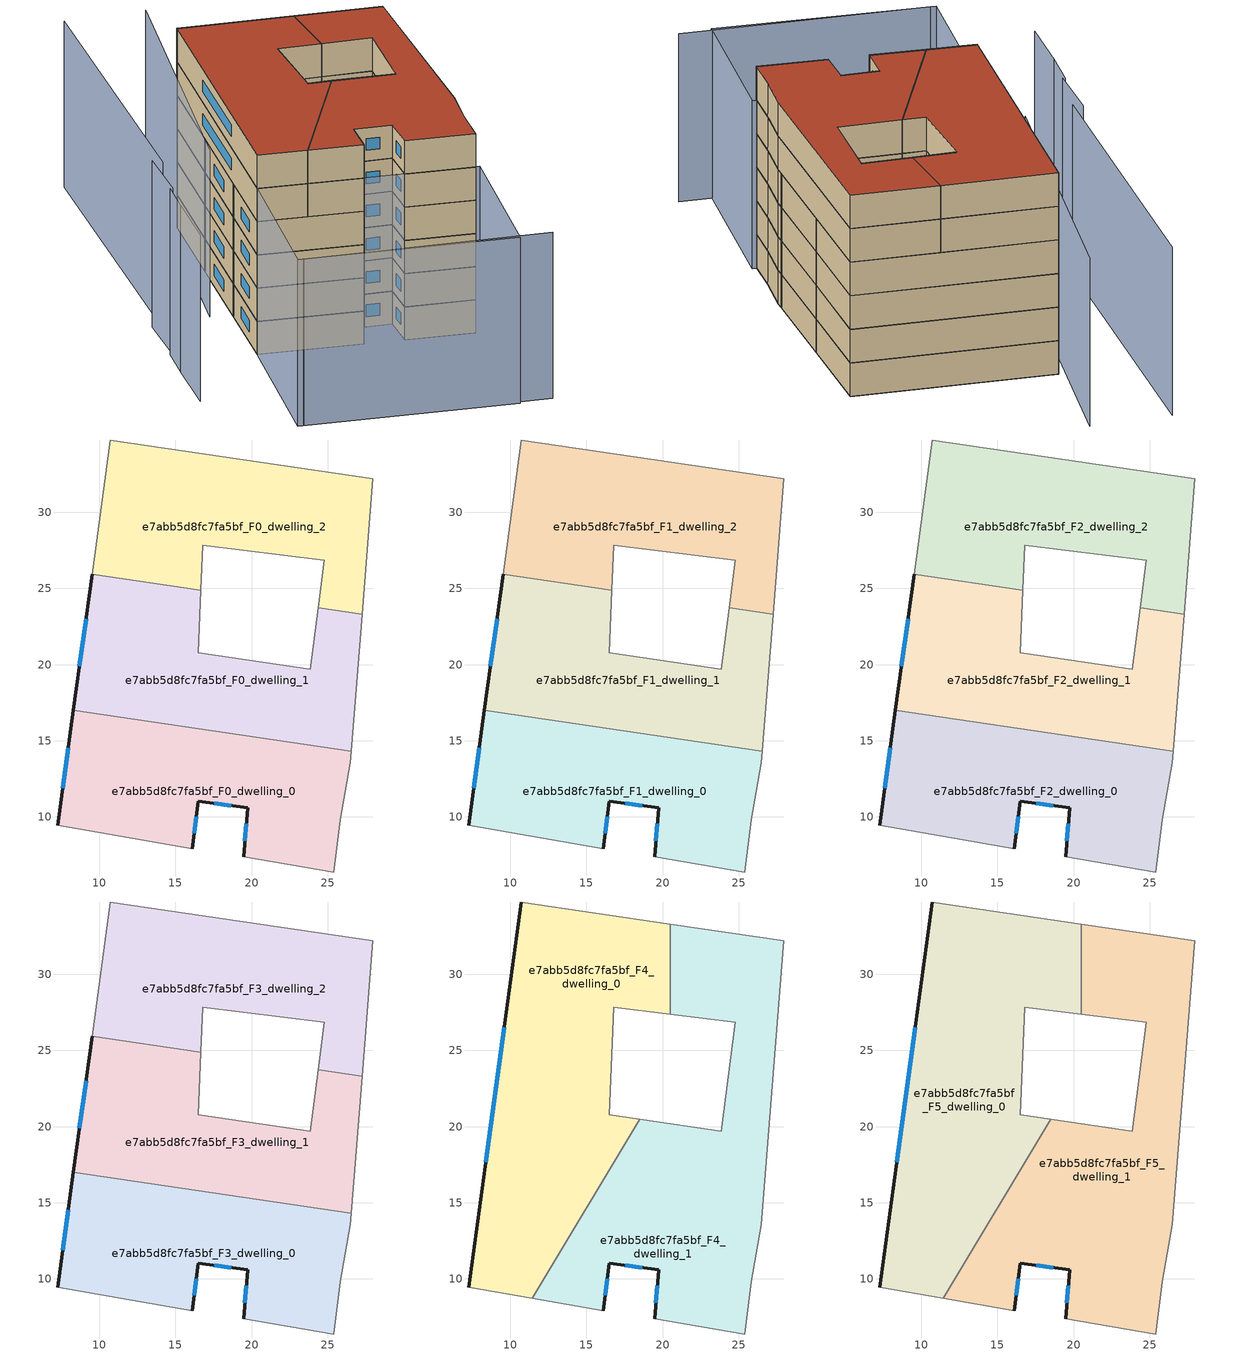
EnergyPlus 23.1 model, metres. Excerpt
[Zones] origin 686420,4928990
e7abb5d8fc7fa5bf_F0_dwelling_0
 floor ground (EU_floor_Construction): 25.39,6.38 25.82,9.81 26.48,13.57 26.54,14.3 8.3,16.99 7.27,9.44 16.11,7.92 16.49,11.03 19.74,10.6 19.49,7.37 z0
 wall outside (EU_wall_Construction): 7.27,9.44 8.3,16.99 / 19.49,7.37 19.74,10.6 16.49,11.03 16.11,7.92 z0:3
 wall adiabatic (EU_wall_Construction): 26.54,14.3 26.48,13.57 25.82,9.81 25.39,6.38 19.49,7.37 / 16.11,7.92 7.27,9.44 z0:3
 wall to e7abb5d8fc7fa5bf_F0_dwelling_1 (EU_wall_Construction): 8.3,16.99 26.53,14.3 z0:3
 window (EU_Window_Construction): 7.6,11.9 7.97,14.53 / 19.57,8.42 19.66,9.55 / 18.68,10.74 17.54,10.89 / 16.36,10.02 16.23,8.93 z0.98:2.02
e7abb5d8fc7fa5bf_F0_dwelling_1
 floor ground (EU_floor_Construction): 26.54,14.3 27.26,23.32 24.37,23.74 23.86,19.7 16.51,20.78 16.68,24.88 9.53,25.93 8.3,16.99 z0
 wall outside (EU_wall_Construction): 8.3,16.99 9.53,25.93 z0:3
 wall adiabatic (EU_wall_Construction): 27.26,23.32 26.54,14.3 / 16.68,24.88 16.51,20.78 23.86,19.7 24.37,23.74 27.26,23.31 z0:3
 wall to e7abb5d8fc7fa5bf_F0_dwelling_2 (EU_wall_Construction): 9.53,25.93 16.68,24.88 z0:3
 window (EU_Window_Construction): 8.7,19.9 9.13,23.03 z0.98:2.02
e7abb5d8fc7fa5bf_F0_dwelling_2
 floor ground (EU_floor_Construction): 27.26,23.32 27.97,32.19 10.74,34.75 9.53,25.93 16.68,24.88 16.8,27.84 24.77,26.84 24.37,23.74 z0
 wall adiabatic (EU_wall_Construction): 9.53,25.93 10.74,34.75 27.97,32.19 27.26,23.32 24.37,23.74 24.77,26.84 16.8,27.84 16.68,24.88 z0:3
e7abb5d8fc7fa5bf_F1_dwelling_0
 floor to e7abb5d8fc7fa5bf_F0_dwelling_0 (EU_floor_Construction): 25.39,6.38 25.82,9.81 26.48,13.57 26.53,14.3 8.3,16.99 7.27,9.44 16.11,7.92 16.49,11.03 19.74,10.6 19.49,7.37 z3
 wall outside (EU_wall_Construction): 7.27,9.44 8.3,16.99 / 19.49,7.37 19.74,10.6 16.49,11.03 16.11,7.92 z3:6
 wall adiabatic (EU_wall_Construction): 26.54,14.3 26.48,13.57 25.82,9.81 25.39,6.38 19.49,7.37 / 16.11,7.92 7.27,9.44 z3:6
 wall to e7abb5d8fc7fa5bf_F1_dwelling_1 (EU_wall_Construction): 8.3,16.99 26.53,14.3 z3:6
 window (EU_Window_Construction): 7.6,11.9 7.97,14.53 / 19.57,8.42 19.66,9.55 / 18.68,10.74 17.54,10.89 / 16.36,10.02 16.23,8.93 z3.98:5.02
e7abb5d8fc7fa5bf_F1_dwelling_1
 floor to e7abb5d8fc7fa5bf_F0_dwelling_1 (EU_floor_Construction): 26.53,14.3 27.26,23.32 24.37,23.74 23.86,19.7 16.51,20.78 16.68,24.88 9.53,25.93 8.3,16.99 z3
 wall outside (EU_wall_Construction): 8.3,16.99 9.53,25.93 z3:6
 wall adiabatic (EU_wall_Construction): 27.26,23.32 26.54,14.3 / 16.68,24.88 16.51,20.78 23.86,19.7 24.37,23.74 27.26,23.31 z3:6
 wall to e7abb5d8fc7fa5bf_F1_dwelling_2 (EU_wall_Construction): 9.53,25.93 16.68,24.88 z3:6
 window (EU_Window_Construction): 8.7,19.9 9.13,23.03 z3.98:5.02
e7abb5d8fc7fa5bf_F1_dwelling_2
 floor to e7abb5d8fc7fa5bf_F0_dwelling_2 (EU_floor_Construction): 27.26,23.32 27.97,32.19 10.74,34.75 9.53,25.93 16.68,24.88 16.8,27.84 24.77,26.84 24.37,23.74 z3
 wall adiabatic (EU_wall_Construction): 9.53,25.93 10.74,34.75 27.97,32.19 27.26,23.32 24.37,23.74 24.77,26.84 16.8,27.84 16.68,24.88 z3:6
e7abb5d8fc7fa5bf_F2_dwelling_0
 floor to e7abb5d8fc7fa5bf_F1_dwelling_0 (EU_floor_Construction): 25.39,6.38 25.82,9.81 26.48,13.57 26.53,14.3 8.3,16.99 7.27,9.44 16.11,7.92 16.49,11.03 19.74,10.6 19.49,7.37 z6
 wall outside (EU_wall_Construction): 7.27,9.44 8.3,16.99 / 19.49,7.37 19.74,10.6 16.49,11.03 16.11,7.92 z6:9
 wall adiabatic (EU_wall_Construction): 26.54,14.3 26.48,13.57 25.82,9.81 25.39,6.38 19.49,7.37 / 16.11,7.92 7.27,9.44 z6:9
 wall to e7abb5d8fc7fa5bf_F2_dwelling_1 (EU_wall_Construction): 8.3,16.99 26.53,14.3 z6:9
 window (EU_Window_Construction): 7.6,11.9 7.97,14.53 / 19.57,8.42 19.66,9.55 / 18.68,10.74 17.54,10.89 / 16.36,10.02 16.23,8.93 z6.98:8.02
e7abb5d8fc7fa5bf_F2_dwelling_1
 floor to e7abb5d8fc7fa5bf_F1_dwelling_1 (EU_floor_Construction): 26.53,14.3 27.26,23.32 24.37,23.74 23.86,19.7 16.51,20.78 16.68,24.88 9.53,25.93 8.3,16.99 z6
 wall outside (EU_wall_Construction): 8.3,16.99 9.53,25.93 z6:9
 wall adiabatic (EU_wall_Construction): 27.26,23.32 26.54,14.3 / 16.68,24.88 16.51,20.78 23.86,19.7 24.37,23.74 27.26,23.31 z6:9
 wall to e7abb5d8fc7fa5bf_F2_dwelling_2 (EU_wall_Construction): 9.53,25.93 16.68,24.88 z6:9
 window (EU_Window_Construction): 8.7,19.9 9.13,23.03 z6.98:8.02
e7abb5d8fc7fa5bf_F2_dwelling_2
 floor to e7abb5d8fc7fa5bf_F1_dwelling_2 (EU_floor_Construction): 27.26,23.32 27.97,32.19 10.74,34.75 9.53,25.93 16.68,24.88 16.8,27.84 24.77,26.84 24.37,23.74 z6
 wall adiabatic (EU_wall_Construction): 9.53,25.93 10.74,34.75 27.97,32.19 27.26,23.32 24.37,23.74 24.77,26.84 16.8,27.84 16.68,24.88 z6:9
e7abb5d8fc7fa5bf_F3_dwelling_0
 floor to e7abb5d8fc7fa5bf_F2_dwelling_0 (EU_floor_Construction): 25.39,6.38 25.82,9.81 26.48,13.57 26.53,14.3 8.3,16.99 7.27,9.44 16.11,7.92 16.49,11.03 19.74,10.6 19.49,7.37 z9
 wall outside (EU_wall_Construction): 7.27,9.44 8.3,16.99 / 19.49,7.37 19.74,10.6 16.49,11.03 16.11,7.92 z9:12
 wall adiabatic (EU_wall_Construction): 26.54,14.3 26.48,13.57 25.82,9.81 25.39,6.38 19.49,7.37 / 16.11,7.92 7.27,9.44 z9:12
 wall to e7abb5d8fc7fa5bf_F3_dwelling_1 (EU_wall_Construction): 8.3,16.99 26.53,14.3 z9:12
 window (EU_Window_Construction): 7.6,11.9 7.97,14.53 / 19.57,8.42 19.66,9.55 / 18.68,10.74 17.54,10.89 / 16.36,10.02 16.23,8.93 z9.98:11.02
e7abb5d8fc7fa5bf_F3_dwelling_1
 floor to e7abb5d8fc7fa5bf_F2_dwelling_1 (EU_floor_Construction): 26.53,14.3 27.26,23.32 24.37,23.74 23.86,19.7 16.51,20.78 16.68,24.88 9.53,25.93 8.3,16.99 z9
 wall outside (EU_wall_Construction): 8.3,16.99 9.53,25.93 z9:12
 wall adiabatic (EU_wall_Construction): 27.26,23.32 26.54,14.3 / 16.68,24.88 16.51,20.78 23.86,19.7 24.37,23.74 27.26,23.31 z9:12
 wall to e7abb5d8fc7fa5bf_F3_dwelling_2 (EU_wall_Construction): 9.53,25.93 16.68,24.88 z9:12
 window (EU_Window_Construction): 8.7,19.9 9.13,23.03 z9.98:11.02
e7abb5d8fc7fa5bf_F3_dwelling_2
 floor to e7abb5d8fc7fa5bf_F2_dwelling_2 (EU_floor_Construction): 27.26,23.32 27.97,32.19 10.74,34.75 9.53,25.93 16.68,24.88 16.8,27.84 24.77,26.84 24.37,23.74 z9
 wall adiabatic (EU_wall_Construction): 9.53,25.93 10.74,34.75 27.97,32.19 27.26,23.32 24.37,23.74 24.77,26.84 16.8,27.84 16.68,24.88 z9:12
e7abb5d8fc7fa5bf_F4_dwelling_0
 floor to e7abb5d8fc7fa5bf_F3_dwelling_0 (EU_floor_Construction): 11.44,8.72 15.74,15.89 8.3,16.99 7.27,9.44 z12
 floor to e7abb5d8fc7fa5bf_F3_dwelling_1 (EU_floor_Construction): 15.74,15.89 18.49,20.49 16.51,20.78 16.68,24.88 9.53,25.93 8.3,16.99 z12
 floor to e7abb5d8fc7fa5bf_F3_dwelling_2 (EU_floor_Construction): 20.5,27.38 20.5,33.3 10.74,34.75 9.53,25.93 16.68,24.88 16.8,27.84 z12
 wall outside (EU_wall_Construction): 7.27,9.44 10.74,34.75 z12:15
 wall adiabatic (EU_wall_Construction): 10.74,34.75 20.5,33.3 / 20.5,27.38 16.8,27.84 16.51,20.78 18.49,20.49 / 11.44,8.72 7.27,9.44 z12:15
 wall to e7abb5d8fc7fa5bf_F4_dwelling_1 (EU_wall_Construction): 20.5,33.3 20.5,27.38 / 18.49,20.49 11.44,8.72 z12:15
 window (EU_Window_Construction): 8.4,17.67 9.61,26.52 z12.98:14.02
e7abb5d8fc7fa5bf_F4_dwelling_1
 floor to e7abb5d8fc7fa5bf_F3_dwelling_0 (EU_floor_Construction): 25.39,6.38 25.82,9.81 26.48,13.57 26.53,14.3 15.74,15.89 11.44,8.72 16.11,7.92 16.49,11.03 19.74,10.6 19.49,7.37 z12
 floor to e7abb5d8fc7fa5bf_F3_dwelling_1 (EU_floor_Construction): 26.53,14.3 27.26,23.32 24.37,23.74 23.86,19.7 18.49,20.49 15.74,15.89 z12
 floor to e7abb5d8fc7fa5bf_F3_dwelling_2 (EU_floor_Construction): 27.26,23.32 27.97,32.19 20.5,33.3 20.5,27.38 24.77,26.84 24.37,23.74 z12
 wall outside (EU_wall_Construction): 19.49,7.37 19.74,10.6 16.49,11.03 16.11,7.92 z12:15
 wall adiabatic (EU_wall_Construction): 16.11,7.92 11.44,8.72 / 18.49,20.49 23.86,19.7 24.77,26.84 20.5,27.38 / 20.5,33.3 27.97,32.19 26.48,13.57 25.82,9.81 25.39,6.38 19.49,7.37 z12:15
 window (EU_Window_Construction): 16.36,10.02 16.23,8.93 / 19.57,8.42 19.66,9.55 / 18.68,10.74 17.54,10.89 z12.98:14.02
e7abb5d8fc7fa5bf_F5_dwelling_0
 floor to e7abb5d8fc7fa5bf_F4_dwelling_0 (EU_floor_Construction): 11.44,8.72 18.49,20.49 16.51,20.78 16.8,27.84 20.5,27.38 20.5,33.3 10.74,34.75 7.27,9.44 z15
 wall outside (EU_wall_Construction): 7.27,9.44 10.74,34.75 z15:18
 wall adiabatic (EU_wall_Construction): 10.74,34.75 20.5,33.3 / 20.5,27.38 16.8,27.84 16.51,20.78 18.49,20.49 / 11.44,8.72 7.27,9.44 z15:18
 wall to e7abb5d8fc7fa5bf_F5_dwelling_1 (EU_wall_Construction): 20.5,33.3 20.5,27.38 / 18.49,20.49 11.44,8.72 z15:18
 window (EU_Window_Construction): 8.4,17.67 9.61,26.52 z15.98:17.02
 roof outside (EU_roof_Construction): 20.5,33.3 20.5,27.38 16.8,27.84 16.51,20.78 18.49,20.49 11.44,8.72 7.27,9.44 10.74,34.75 z18
e7abb5d8fc7fa5bf_F5_dwelling_1
 floor to e7abb5d8fc7fa5bf_F4_dwelling_1 (EU_floor_Construction): 25.39,6.38 25.82,9.81 26.48,13.57 27.97,32.19 20.5,33.3 20.5,27.38 24.77,26.84 23.86,19.7 18.49,20.49 11.44,8.72 16.11,7.92 16.49,11.03 19.74,10.6 19.49,7.37 z15
 wall outside (EU_wall_Construction): 19.49,7.37 19.74,10.6 16.49,11.03 16.11,7.92 z15:18
 wall adiabatic (EU_wall_Construction): 16.11,7.92 11.44,8.72 / 18.49,20.49 23.86,19.7 24.77,26.84 20.5,27.38 / 20.5,33.3 27.97,32.19 26.48,13.57 25.82,9.81 25.39,6.38 19.49,7.37 z15:18
 window (EU_Window_Construction): 16.36,10.02 16.23,8.93 / 19.57,8.42 19.66,9.55 / 18.68,10.74 17.54,10.89 z15.98:17.02
 roof outside (EU_roof_Construction): 27.97,32.19 26.48,13.57 25.82,9.81 25.39,6.38 19.49,7.37 19.74,10.6 16.49,11.03 16.11,7.92 11.44,8.72 18.49,20.49 23.86,19.7 24.77,26.84 20.5,27.38 20.5,33.3 z18
shading: 5.49,-4.67 26.29,-7.71 / 0.19,8.76 -0.51,2.94 / 0.7,12.21 0.15,8.44 / 1.42,17.73 0.92,12.2 / 6.54,17.75 12.24,44.9 / 5.29,45.53 2.13,17.18 / 23.48,-7.59 4.99,-4.59 / 4.99,-4.59 7.27,9.44 / 7.27,9.44 25.76,6.44 / 25.76,6.44 23.48,-7.59 z0:15
[Building]
EU S2 Campaign: North Axis=0; Terrain=City; Solar Distribution=FullExterior
[Site:Location]
Bologna: Latitude=44.5; Longitude=11.25; Time Zone=1; Elevation=37
[SizingPeriod:WeatherFileDays]
AnnualSizingPeriod: Begin Month=1; Begin Day of Month=1; End Month=12; End Day of Month=31; Day of Week for Start Day=Monday; Use Weather File Daylight Saving Period=No; Use Weather File Rain and Snow Indicators=No
[MATERIAL]
EU_InternalMass_Material: Roughness=MediumRough; Thickness=0.1; Conductivity=1; Density=1800; Specific Heat=900; Thermal Absorptance=0.9; Solar Absorptance=0.7; Visible Absorptance=0.7
[MATERIAL:NOMASS] Roughness=MediumRough; Thermal Absorptance=0.9; Solar Absorptance=0.7; Visible Absorptance=0.7
Name | Thermal Resistance
EU_wall_NoMass | 0.905828
EU_roof_NoMass | 0.37593
EU_floor_NoMass | 0.67114
[WINDOWMATERIAL:SIMPLEGLAZINGSYSTEM]
EU_Window_SimpleGlazing: UFactor=4.52486; Solar Heat Gain Coefficient=0.85; Visible Transmittance=0.85
[CONSTRUCTION]
EU_wall_Construction: EU_wall_NoMass
EU_roof_Construction: EU_roof_NoMass
EU_floor_Construction: EU_floor_NoMass
EU_InternalMass_Construction: EU_InternalMass_Material
EU_Window_Construction: EU_Window_SimpleGlazing
[ZONE] Type=1; Multiplier=1; Ceiling Height=autocalculate; Floor Area=autocalculate; Part of Total Floor Area=Yes
Name | Volume
e7abb5d8fc7fa5bf_F0_dwelling_0 | 399.233
e7abb5d8fc7fa5bf_F1_dwelling_0; e7abb5d8fc7fa5bf_F2_dwelling_0; e7abb5d8fc7fa5bf_F3_dwelling_0 | 399.235
e7abb5d8fc7fa5bf_F4_dwelling_0 | 598.867
e7abb5d8fc7fa5bf_F5_dwelling_0 | 598.873
e7abb5d8fc7fa5bf_F0_dwelling_1 | 399.247
e7abb5d8fc7fa5bf_F1_dwelling_1; e7abb5d8fc7fa5bf_F2_dwelling_1; e7abb5d8fc7fa5bf_F3_dwelling_1 | 399.245
e7abb5d8fc7fa5bf_F4_dwelling_1 | 598.833
e7abb5d8fc7fa5bf_F5_dwelling_1 | 598.844
e7abb5d8fc7fa5bf_F0_dwelling_2 | 399.237
e7abb5d8fc7fa5bf_F1_dwelling_2; e7abb5d8fc7fa5bf_F2_dwelling_2; e7abb5d8fc7fa5bf_F3_dwelling_2 | 399.238
[INTERNALMASS] Construction=EU_InternalMass_Construction
Name | Zone or ZoneList | Surface Area
e7abb5d8fc7fa5bf_F0_dwelling_0_EU_InternalMass | e7abb5d8fc7fa5bf_F0_dwelling_0 | 133.078
e7abb5d8fc7fa5bf_F0_dwelling_1_EU_InternalMass | e7abb5d8fc7fa5bf_F0_dwelling_1 | 133.082
e7abb5d8fc7fa5bf_F0_dwelling_2_EU_InternalMass | e7abb5d8fc7fa5bf_F0_dwelling_2 | 133.079
e7abb5d8fc7fa5bf_F1_dwelling_0_EU_InternalMass | e7abb5d8fc7fa5bf_F1_dwelling_0 | 133.078
e7abb5d8fc7fa5bf_F1_dwelling_1_EU_InternalMass | e7abb5d8fc7fa5bf_F1_dwelling_1 | 133.082
e7abb5d8fc7fa5bf_F1_dwelling_2_EU_InternalMass | e7abb5d8fc7fa5bf_F1_dwelling_2 | 133.079
e7abb5d8fc7fa5bf_F2_dwelling_0_EU_InternalMass | e7abb5d8fc7fa5bf_F2_dwelling_0 | 133.078
e7abb5d8fc7fa5bf_F2_dwelling_1_EU_InternalMass | e7abb5d8fc7fa5bf_F2_dwelling_1 | 133.082
e7abb5d8fc7fa5bf_F2_dwelling_2_EU_InternalMass | e7abb5d8fc7fa5bf_F2_dwelling_2 | 133.079
e7abb5d8fc7fa5bf_F3_dwelling_0_EU_InternalMass | e7abb5d8fc7fa5bf_F3_dwelling_0 | 133.078
e7abb5d8fc7fa5bf_F3_dwelling_1_EU_InternalMass | e7abb5d8fc7fa5bf_F3_dwelling_1 | 133.082
e7abb5d8fc7fa5bf_F3_dwelling_2_EU_InternalMass | e7abb5d8fc7fa5bf_F3_dwelling_2 | 133.079
e7abb5d8fc7fa5bf_F4_dwelling_0_EU_InternalMass | e7abb5d8fc7fa5bf_F4_dwelling_0 | 199.624
e7abb5d8fc7fa5bf_F4_dwelling_1_EU_InternalMass | e7abb5d8fc7fa5bf_F4_dwelling_1 | 199.614
e7abb5d8fc7fa5bf_F5_dwelling_0_EU_InternalMass | e7abb5d8fc7fa5bf_F5_dwelling_0 | 199.624
e7abb5d8fc7fa5bf_F5_dwelling_1_EU_InternalMass | e7abb5d8fc7fa5bf_F5_dwelling_1 | 199.614
[OTHEREQUIPMENT] Fuel Type=Electricity; Design Level Calculation Method=Watts/Area; Power per Zone Floor Area=1; Fraction Latent=0; Fraction Radiant=0; Fraction Lost=0; Carbon Dioxide Generation Rate=0; EndUse Subcategory=EU_Step8_InternalGains
Name | Zone or ZoneList or Space or SpaceList | Schedule
EU_Step8_InternalGain_e7abb5d8fc7fa5bf_F0_dwelling_0_f000 | e7abb5d8fc7fa5bf_F0_dwelling_0 | EU_Step8_GainSchedule_e7abb5d8fc7fa5bf_F0_dwelling_0_f000
EU_Step8_InternalGain_e7abb5d8fc7fa5bf_F0_dwelling_1_f000 | e7abb5d8fc7fa5bf_F0_dwelling_1 | EU_Step8_GainSchedule_e7abb5d8fc7fa5bf_F0_dwelling_1_f000
EU_Step8_InternalGain_e7abb5d8fc7fa5bf_F0_dwelling_2_f000 | e7abb5d8fc7fa5bf_F0_dwelling_2 | EU_Step8_GainSchedule_e7abb5d8fc7fa5bf_F0_dwelling_2_f000
EU_Step8_InternalGain_e7abb5d8fc7fa5bf_F1_dwelling_0_f000 | e7abb5d8fc7fa5bf_F1_dwelling_0 | EU_Step8_GainSchedule_e7abb5d8fc7fa5bf_F1_dwelling_0_f000
EU_Step8_InternalGain_e7abb5d8fc7fa5bf_F1_dwelling_1_f000 | e7abb5d8fc7fa5bf_F1_dwelling_1 | EU_Step8_GainSchedule_e7abb5d8fc7fa5bf_F1_dwelling_1_f000
EU_Step8_InternalGain_e7abb5d8fc7fa5bf_F1_dwelling_2_f000 | e7abb5d8fc7fa5bf_F1_dwelling_2 | EU_Step8_GainSchedule_e7abb5d8fc7fa5bf_F1_dwelling_2_f000
EU_Step8_InternalGain_e7abb5d8fc7fa5bf_F2_dwelling_0_f000 | e7abb5d8fc7fa5bf_F2_dwelling_0 | EU_Step8_GainSchedule_e7abb5d8fc7fa5bf_F2_dwelling_0_f000
EU_Step8_InternalGain_e7abb5d8fc7fa5bf_F2_dwelling_1_f000 | e7abb5d8fc7fa5bf_F2_dwelling_1 | EU_Step8_GainSchedule_e7abb5d8fc7fa5bf_F2_dwelling_1_f000
EU_Step8_InternalGain_e7abb5d8fc7fa5bf_F2_dwelling_2_f000 | e7abb5d8fc7fa5bf_F2_dwelling_2 | EU_Step8_GainSchedule_e7abb5d8fc7fa5bf_F2_dwelling_2_f000
EU_Step8_InternalGain_e7abb5d8fc7fa5bf_F3_dwelling_0_f000 | e7abb5d8fc7fa5bf_F3_dwelling_0 | EU_Step8_GainSchedule_e7abb5d8fc7fa5bf_F3_dwelling_0_f000
EU_Step8_InternalGain_e7abb5d8fc7fa5bf_F3_dwelling_1_f000 | e7abb5d8fc7fa5bf_F3_dwelling_1 | EU_Step8_GainSchedule_e7abb5d8fc7fa5bf_F3_dwelling_1_f000
EU_Step8_InternalGain_e7abb5d8fc7fa5bf_F3_dwelling_2_f000 | e7abb5d8fc7fa5bf_F3_dwelling_2 | EU_Step8_GainSchedule_e7abb5d8fc7fa5bf_F3_dwelling_2_f000
EU_Step8_InternalGain_e7abb5d8fc7fa5bf_F4_dwelling_0_f000 | e7abb5d8fc7fa5bf_F4_dwelling_0 | EU_Step8_GainSchedule_e7abb5d8fc7fa5bf_F4_dwelling_0_f000
EU_Step8_InternalGain_e7abb5d8fc7fa5bf_F4_dwelling_1_f000 | e7abb5d8fc7fa5bf_F4_dwelling_1 | EU_Step8_GainSchedule_e7abb5d8fc7fa5bf_F4_dwelling_1_f000
EU_Step8_InternalGain_e7abb5d8fc7fa5bf_F5_dwelling_0_f000 | e7abb5d8fc7fa5bf_F5_dwelling_0 | EU_Step8_GainSchedule_e7abb5d8fc7fa5bf_F5_dwelling_0_f000
EU_Step8_InternalGain_e7abb5d8fc7fa5bf_F5_dwelling_1_f000 | e7abb5d8fc7fa5bf_F5_dwelling_1 | EU_Step8_GainSchedule_e7abb5d8fc7fa5bf_F5_dwelling_1_f000
[ZONEVENTILATION:DESIGNFLOWRATE] Schedule=EU_AlwaysOn; Design Flow Rate Calculation Method=AirChanges/Hour; Air Changes per Hour=0.73129; Ventilation Type=Natural; Fan Pressure Rise=0; Fan Total Efficiency=1; Constant Term Coefficient=1; Temperature Term Coefficient=0; Velocity Term Coefficient=0; Velocity Squared Term Coefficient=0; Minimum Indoor Temperature=-100; Maximum Indoor Temperature=100; Delta Temperature=-100; Minimum Outdoor Temperature=-100; Maximum Outdoor Temperature=100; Maximum Wind Speed=40
Name | Zone or ZoneList or Space or SpaceList
EU_ConstantAir_e7abb5d8fc7fa5bf_F0_dwelling_0 | e7abb5d8fc7fa5bf_F0_dwelling_0
EU_ConstantAir_e7abb5d8fc7fa5bf_F0_dwelling_1 | e7abb5d8fc7fa5bf_F0_dwelling_1
EU_ConstantAir_e7abb5d8fc7fa5bf_F0_dwelling_2 | e7abb5d8fc7fa5bf_F0_dwelling_2
EU_ConstantAir_e7abb5d8fc7fa5bf_F1_dwelling_0 | e7abb5d8fc7fa5bf_F1_dwelling_0
EU_ConstantAir_e7abb5d8fc7fa5bf_F1_dwelling_1 | e7abb5d8fc7fa5bf_F1_dwelling_1
EU_ConstantAir_e7abb5d8fc7fa5bf_F1_dwelling_2 | e7abb5d8fc7fa5bf_F1_dwelling_2
EU_ConstantAir_e7abb5d8fc7fa5bf_F2_dwelling_0 | e7abb5d8fc7fa5bf_F2_dwelling_0
EU_ConstantAir_e7abb5d8fc7fa5bf_F2_dwelling_1 | e7abb5d8fc7fa5bf_F2_dwelling_1
EU_ConstantAir_e7abb5d8fc7fa5bf_F2_dwelling_2 | e7abb5d8fc7fa5bf_F2_dwelling_2
EU_ConstantAir_e7abb5d8fc7fa5bf_F3_dwelling_0 | e7abb5d8fc7fa5bf_F3_dwelling_0
EU_ConstantAir_e7abb5d8fc7fa5bf_F3_dwelling_1 | e7abb5d8fc7fa5bf_F3_dwelling_1
EU_ConstantAir_e7abb5d8fc7fa5bf_F3_dwelling_2 | e7abb5d8fc7fa5bf_F3_dwelling_2
EU_ConstantAir_e7abb5d8fc7fa5bf_F4_dwelling_0 | e7abb5d8fc7fa5bf_F4_dwelling_0
EU_ConstantAir_e7abb5d8fc7fa5bf_F4_dwelling_1 | e7abb5d8fc7fa5bf_F4_dwelling_1
EU_ConstantAir_e7abb5d8fc7fa5bf_F5_dwelling_0 | e7abb5d8fc7fa5bf_F5_dwelling_0
EU_ConstantAir_e7abb5d8fc7fa5bf_F5_dwelling_1 | e7abb5d8fc7fa5bf_F5_dwelling_1
[HVACTEMPLATE:THERMOSTAT] Constant Heating Setpoint=20; Constant Cooling Setpoint=50
EU_HeatOnly_e7abb5d8fc7fa5bf_F0_dwelling_0; EU_HeatOnly_e7abb5d8fc7fa5bf_F0_dwelling_1; EU_HeatOnly_e7abb5d8fc7fa5bf_F0_dwelling_2; EU_HeatOnly_e7abb5d8fc7fa5bf_F1_dwelling_0; EU_HeatOnly_e7abb5d8fc7fa5bf_F1_dwelling_1; EU_HeatOnly_e7abb5d8fc7fa5bf_F1_dwelling_2; EU_HeatOnly_e7abb5d8fc7fa5bf_F2_dwelling_0; EU_HeatOnly_e7abb5d8fc7fa5bf_F2_dwelling_1; EU_HeatOnly_e7abb5d8fc7fa5bf_F2_dwelling_2; EU_HeatOnly_e7abb5d8fc7fa5bf_F3_dwelling_0; EU_HeatOnly_e7abb5d8fc7fa5bf_F3_dwelling_1; EU_HeatOnly_e7abb5d8fc7fa5bf_F3_dwelling_2; EU_HeatOnly_e7abb5d8fc7fa5bf_F4_dwelling_0; EU_HeatOnly_e7abb5d8fc7fa5bf_F4_dwelling_1; EU_HeatOnly_e7abb5d8fc7fa5bf_F5_dwelling_0; EU_HeatOnly_e7abb5d8fc7fa5bf_F5_dwelling_1
[HVACTEMPLATE:ZONE:IDEALLOADSAIRSYSTEM] System Availability Schedule=EU_AlwaysOn; Maximum Heating Supply Air Temperature=50; Minimum Cooling Supply Air Temperature=13; Maximum Heating Supply Air Humidity Ratio=0.0156; Minimum Cooling Supply Air Humidity Ratio=0.0077; Heating Limit=NoLimit; Cooling Limit=NoLimit; Heating Availability Schedule=EU_AlwaysOn; Cooling Availability Schedule=EU_CoolingOff; Dehumidification Control Type=ConstantSensibleHeatRatio; Cooling Sensible Heat Ratio=0.7; Dehumidification Setpoint=60; Humidification Control Type=None; Humidification Setpoint=30; Outdoor Air Method=None; Outdoor Air Flow Rate per Person=0.00944; Outdoor Air Flow Rate per Zone Floor Area=0; Outdoor Air Flow Rate per Zone=0; Demand Controlled Ventilation Type=None; Outdoor Air Economizer Type=NoEconomizer; Heat Recovery Type=None; Sensible Heat Recovery Effectiveness=0.7; Latent Heat Recovery Effectiveness=0.65
Name | Template Thermostat
e7abb5d8fc7fa5bf_F0_dwelling_0 | EU_HeatOnly_e7abb5d8fc7fa5bf_F0_dwelling_0
e7abb5d8fc7fa5bf_F0_dwelling_1 | EU_HeatOnly_e7abb5d8fc7fa5bf_F0_dwelling_1
e7abb5d8fc7fa5bf_F0_dwelling_2 | EU_HeatOnly_e7abb5d8fc7fa5bf_F0_dwelling_2
e7abb5d8fc7fa5bf_F1_dwelling_0 | EU_HeatOnly_e7abb5d8fc7fa5bf_F1_dwelling_0
e7abb5d8fc7fa5bf_F1_dwelling_1 | EU_HeatOnly_e7abb5d8fc7fa5bf_F1_dwelling_1
e7abb5d8fc7fa5bf_F1_dwelling_2 | EU_HeatOnly_e7abb5d8fc7fa5bf_F1_dwelling_2
e7abb5d8fc7fa5bf_F2_dwelling_0 | EU_HeatOnly_e7abb5d8fc7fa5bf_F2_dwelling_0
e7abb5d8fc7fa5bf_F2_dwelling_1 | EU_HeatOnly_e7abb5d8fc7fa5bf_F2_dwelling_1
e7abb5d8fc7fa5bf_F2_dwelling_2 | EU_HeatOnly_e7abb5d8fc7fa5bf_F2_dwelling_2
e7abb5d8fc7fa5bf_F3_dwelling_0 | EU_HeatOnly_e7abb5d8fc7fa5bf_F3_dwelling_0
e7abb5d8fc7fa5bf_F3_dwelling_1 | EU_HeatOnly_e7abb5d8fc7fa5bf_F3_dwelling_1
e7abb5d8fc7fa5bf_F3_dwelling_2 | EU_HeatOnly_e7abb5d8fc7fa5bf_F3_dwelling_2
e7abb5d8fc7fa5bf_F4_dwelling_0 | EU_HeatOnly_e7abb5d8fc7fa5bf_F4_dwelling_0
e7abb5d8fc7fa5bf_F4_dwelling_1 | EU_HeatOnly_e7abb5d8fc7fa5bf_F4_dwelling_1
e7abb5d8fc7fa5bf_F5_dwelling_0 | EU_HeatOnly_e7abb5d8fc7fa5bf_F5_dwelling_0
e7abb5d8fc7fa5bf_F5_dwelling_1 | EU_HeatOnly_e7abb5d8fc7fa5bf_F5_dwelling_1
[SIZING:ZONE] Zone Cooling Design Supply Air Temperature Input Method=SupplyAirTemperature; Zone Cooling Design Supply Air Temperature=13; Zone Heating Design Supply Air Temperature Input Method=SupplyAirTemperature; Zone Heating Design Supply Air Temperature=50; Zone Cooling Design Supply Air Humidity Ratio=0.008; Zone Heating Design Supply Air Humidity Ratio=0.008; Cooling Design Air Flow Method=DesignDay; Cooling Design Air Flow Rate=0; Cooling Minimum Air Flow per Zone Floor Area=0.000762; Cooling Minimum Air Flow=0; Cooling Minimum Air Flow Fraction=0.2; Heating Design Air Flow Method=DesignDay; Heating Design Air Flow Rate=0; Heating Maximum Air Flow per Zone Floor Area=0.002032; Heating Maximum Air Flow=0.141576; Heating Maximum Air Flow Fraction=0.3; Account for Dedicated Outdoor Air System=No; Dedicated Outdoor Air System Control Strategy=NeutralSupplyAir; Dedicated Outdoor Air Low Setpoint Temperature for Design=autosize; Dedicated Outdoor Air High Setpoint Temperature for Design=autosize; Zone Load Sizing Method=Sensible Load Only No Latent Load; Zone Latent Cooling Design Supply Air Humidity Ratio Input Method=HumidityRatioDifference; Zone Cooling Design Supply Air Humidity Ratio Difference=0.005; Zone Latent Heating Design Supply Air Humidity Ratio Input Method=HumidityRatioDifference; Zone Humidification Design Supply Air Humidity Ratio Difference=0.005
e7abb5d8fc7fa5bf_F0_dwelling_0; e7abb5d8fc7fa5bf_F0_dwelling_1; e7abb5d8fc7fa5bf_F0_dwelling_2; e7abb5d8fc7fa5bf_F1_dwelling_0; e7abb5d8fc7fa5bf_F1_dwelling_1; e7abb5d8fc7fa5bf_F1_dwelling_2; e7abb5d8fc7fa5bf_F2_dwelling_0; e7abb5d8fc7fa5bf_F2_dwelling_1; e7abb5d8fc7fa5bf_F2_dwelling_2; e7abb5d8fc7fa5bf_F3_dwelling_0; e7abb5d8fc7fa5bf_F3_dwelling_1; e7abb5d8fc7fa5bf_F3_dwelling_2; e7abb5d8fc7fa5bf_F4_dwelling_0; e7abb5d8fc7fa5bf_F4_dwelling_1; e7abb5d8fc7fa5bf_F5_dwelling_0; e7abb5d8fc7fa5bf_F5_dwelling_1
[SCHEDULE:CONSTANT]
Name | Hourly Value
EU_AlwaysOn | 1
EU_CoolingOff | 0
[SCHEDULE:FILE] Column Number=1; Rows to Skip at Top=0; Number of Hours of Data=8760; Column Separator=Comma; Interpolate to Timestep=No; Minutes per Item=60; Adjust Schedule for Daylight Savings=Yes
Name | File
EU_Step8_GainSchedule_e7abb5d8fc7fa5bf_F0_dwelling_0_f000 | ../../schedules/e7abb5d8fc7fa5bf/e7abb5d8fc7fa5bf_F0_dwelling_0_f000_gain.csv
EU_Step8_GainSchedule_e7abb5d8fc7fa5bf_F0_dwelling_1_f000 | ../../schedules/e7abb5d8fc7fa5bf/e7abb5d8fc7fa5bf_F0_dwelling_1_f000_gain.csv
EU_Step8_GainSchedule_e7abb5d8fc7fa5bf_F0_dwelling_2_f000 | ../../schedules/e7abb5d8fc7fa5bf/e7abb5d8fc7fa5bf_F0_dwelling_2_f000_gain.csv
EU_Step8_GainSchedule_e7abb5d8fc7fa5bf_F1_dwelling_0_f000 | ../../schedules/e7abb5d8fc7fa5bf/e7abb5d8fc7fa5bf_F1_dwelling_0_f000_gain.csv
EU_Step8_GainSchedule_e7abb5d8fc7fa5bf_F1_dwelling_1_f000 | ../../schedules/e7abb5d8fc7fa5bf/e7abb5d8fc7fa5bf_F1_dwelling_1_f000_gain.csv
EU_Step8_GainSchedule_e7abb5d8fc7fa5bf_F1_dwelling_2_f000 | ../../schedules/e7abb5d8fc7fa5bf/e7abb5d8fc7fa5bf_F1_dwelling_2_f000_gain.csv
EU_Step8_GainSchedule_e7abb5d8fc7fa5bf_F2_dwelling_0_f000 | ../../schedules/e7abb5d8fc7fa5bf/e7abb5d8fc7fa5bf_F2_dwelling_0_f000_gain.csv
EU_Step8_GainSchedule_e7abb5d8fc7fa5bf_F2_dwelling_1_f000 | ../../schedules/e7abb5d8fc7fa5bf/e7abb5d8fc7fa5bf_F2_dwelling_1_f000_gain.csv
EU_Step8_GainSchedule_e7abb5d8fc7fa5bf_F2_dwelling_2_f000 | ../../schedules/e7abb5d8fc7fa5bf/e7abb5d8fc7fa5bf_F2_dwelling_2_f000_gain.csv
EU_Step8_GainSchedule_e7abb5d8fc7fa5bf_F3_dwelling_0_f000 | ../../schedules/e7abb5d8fc7fa5bf/e7abb5d8fc7fa5bf_F3_dwelling_0_f000_gain.csv
EU_Step8_GainSchedule_e7abb5d8fc7fa5bf_F3_dwelling_1_f000 | ../../schedules/e7abb5d8fc7fa5bf/e7abb5d8fc7fa5bf_F3_dwelling_1_f000_gain.csv
EU_Step8_GainSchedule_e7abb5d8fc7fa5bf_F3_dwelling_2_f000 | ../../schedules/e7abb5d8fc7fa5bf/e7abb5d8fc7fa5bf_F3_dwelling_2_f000_gain.csv
EU_Step8_GainSchedule_e7abb5d8fc7fa5bf_F4_dwelling_0_f000 | ../../schedules/e7abb5d8fc7fa5bf/e7abb5d8fc7fa5bf_F4_dwelling_0_f000_gain.csv
EU_Step8_GainSchedule_e7abb5d8fc7fa5bf_F4_dwelling_1_f000 | ../../schedules/e7abb5d8fc7fa5bf/e7abb5d8fc7fa5bf_F4_dwelling_1_f000_gain.csv
EU_Step8_GainSchedule_e7abb5d8fc7fa5bf_F5_dwelling_0_f000 | ../../schedules/e7abb5d8fc7fa5bf/e7abb5d8fc7fa5bf_F5_dwelling_0_f000_gain.csv
EU_Step8_GainSchedule_e7abb5d8fc7fa5bf_F5_dwelling_1_f000 | ../../schedules/e7abb5d8fc7fa5bf/e7abb5d8fc7fa5bf_F5_dwelling_1_f000_gain.csv
